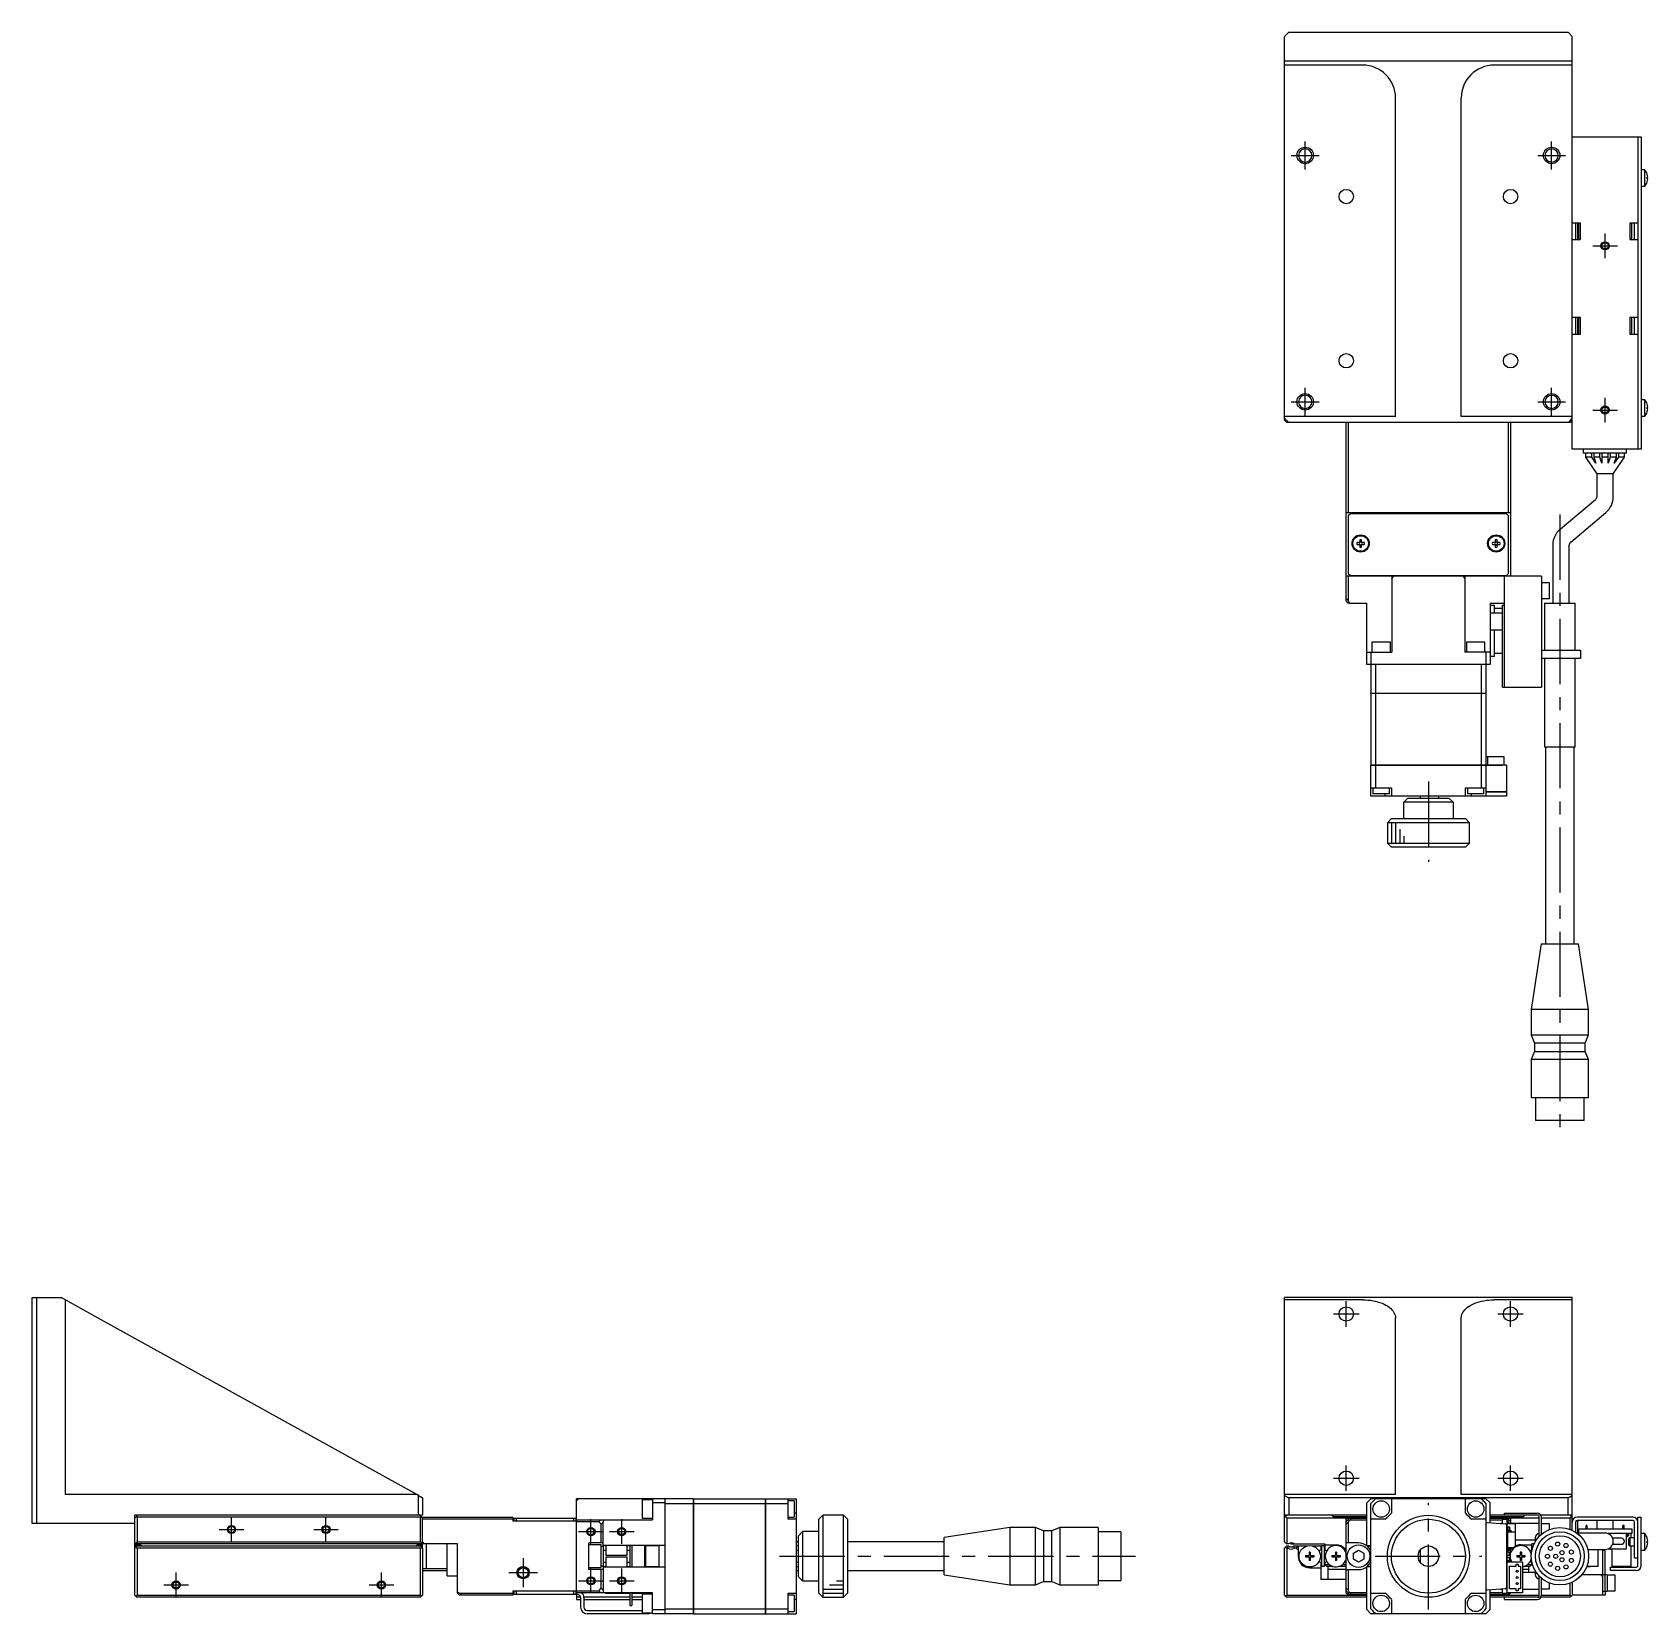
# Model space of a CAD drawing. Extents: x 0 to 826, y -8 to 703.
# Drawn here: x 0 to 393.3, y 318.1 to 703.2 of the extents above; entities that cross this region are included whole.
import ezdxf

# ---------------------------------------------------------------- set-up
doc = ezdxf.new("R2010")
doc.units = 0
doc.header["$LTSCALE"] = 0.5
doc.linetypes.add('CENTER', pattern=[50.8, 31.75, -6.35, 6.35, -6.35])
for name, color, linetype in [('MSM_CENTER', 1, 'CENTER'), ('MSM_CONTINUOUS', 7, 'CONTINUOUS'), ('MSM_NARROW', 5, 'CONTINUOUS')]:
    doc.layers.add(name, color=color, linetype=linetype)

msp = doc.modelspace()

# ---------------------------------------------------------------- linework, layer by layer
at = {"layer": 'MSM_CENTER'}
for p, q in [((309.9, 669.82), (309.9, 676.62)), ((369.9, 669.82), (369.9, 676.62)), ((306.5, 673.22), (313.3, 673.22)), ((366.5, 673.22), (373.3, 673.22)), ((382.9, 648.22), (382.9, 654.22)), ((379.9, 651.22), (385.9, 651.22)), ((309.9, 609.82), (309.9, 616.62)), ((369.9, 609.82), (369.9, 616.62)), ((382.9, 608.22), (382.9, 614.22)), ((306.5, 613.22), (313.3, 613.22)), ((366.5, 613.22), (373.3, 613.22)), ((379.9, 611.22), (385.9, 611.22)), ((371.9, 585.77), (371.9, 434.67)), ((339.9, 520.72), (339.9, 501.22)), ((319.9, 387.97), (319.9, 394.17)), ((359.9, 387.97), (359.9, 394.17)), ((316.8, 391.07), (323, 391.07)), ((356.8, 391.07), (363, 391.07)), ((319.9, 347.97), (319.9, 354.17)), ((359.9, 347.97), (359.9, 354.17)), ((316.8, 351.07), (323, 351.07)), ((356.8, 351.07), (363, 351.07)), ((339.9, 319.07), (339.9, 345.07)), ((45.5, 338.57), (51.5, 338.57)), ((48.5, 335.57), (48.5, 341.57)), ((68.5, 338.57), (74.5, 338.57)), ((71.5, 335.57), (71.5, 341.57)), ((136, 335.07), (136, 341.07)), ((143.5, 335.07), (143.5, 341.07)), ((133, 338.07), (139, 338.07)), ((140.5, 338.07), (146.5, 338.07)), ((119.5, 331.57), (119.5, 324.57)), ((181.95, 332.07), (268.55, 332.07)), ((326.9, 332.07), (352.9, 332.07)), ((35, 322.07), (35, 328.07)), ((85, 322.07), (85, 328.07)), ((116, 328.07), (123, 328.07)), ((136, 323.07), (136, 329.07)), ((143.5, 323.07), (143.5, 329.07)), ((32, 325.07), (38, 325.07)), ((82, 325.07), (88, 325.07)), ((133, 326.07), (139, 326.07)), ((140.5, 326.07), (146.5, 326.07))]:
    msp.add_line(p, q, dxfattribs=at)
at = {"layer": 'MSM_CONTINUOUS'}
for p, q in [((305.9, 703.22), (304.9, 702.22)), ((304.9, 608.72), (304.9, 702.22)), ((305.9, 703.22), (373.9, 703.22)), ((374.9, 702.22), (373.9, 703.22)), ((374.9, 601.72), (374.9, 702.22)), ((374.9, 696.22), (304.9, 696.22)), ((323.9, 695.22), (304.9, 695.22)), ((374.9, 695.22), (355.9, 695.22)), ((331.9, 609.62), (331.9, 687.22)), ((347.9, 609.62), (347.9, 687.22)), ((374.9, 677.72), (391.7, 677.72)), ((390.9, 677.72), (390.9, 601.72)), ((391.7, 677.72), (391.7, 601.72)), ((392.59, 669.72), (391.7, 669.72)), ((392.59, 665.72), (392.59, 669.72)), ((393.15, 668.65), (393.15, 668.67)), ((391.7, 665.72), (392.59, 665.72)), ((393.15, 667.92), (393.28, 667.92)), ((393.15, 667.52), (393.15, 667.92)), ((393.28, 667.52), (393.15, 667.52)), ((393.15, 666.77), (393.15, 666.79)), ((376.9, 656.72), (374.9, 656.72)), ((375.7, 656.72), (375.7, 652.72)), ((376.2, 656.72), (376.2, 652.72)), ((376.4, 656.72), (376.4, 652.72)), ((376.9, 652.72), (376.9, 656.72)), ((390.9, 656.72), (388.9, 656.72)), ((388.9, 656.72), (388.9, 652.72)), ((389.4, 652.72), (389.4, 656.72)), ((390.1, 652.72), (390.1, 656.72)), ((374.9, 652.72), (376.9, 652.72)), ((388.9, 652.72), (390.9, 652.72)), ((376.9, 633.72), (374.9, 633.72)), ((375.7, 633.72), (375.7, 629.72)), ((376.2, 633.72), (376.2, 629.72)), ((376.4, 633.72), (376.4, 629.72)), ((376.9, 629.72), (376.9, 633.72)), ((390.9, 633.72), (388.9, 633.72)), ((388.9, 633.72), (388.9, 629.72)), ((389.4, 629.72), (389.4, 633.72)), ((390.1, 629.72), (390.1, 633.72)), ((374.9, 629.72), (376.9, 629.72)), ((388.9, 629.72), (390.9, 629.72)), ((392.59, 613.72), (391.7, 613.72)), ((392.59, 609.72), (392.59, 613.72)), ((331.9, 609.62), (304.9, 609.62)), ((374.9, 609.62), (347.9, 609.62)), ((391.7, 609.72), (392.59, 609.72)), ((393.15, 612.65), (393.15, 612.67)), ((393.15, 611.92), (393.28, 611.92)), ((393.15, 611.52), (393.15, 611.92)), ((393.28, 611.52), (393.15, 611.52)), ((393.15, 610.77), (393.15, 610.79)), ((304.9, 609.22), (305.9, 608.22)), ((305.05, 608.57), (304.9, 608.72)), ((305.05, 608.57), (305.3, 608.82)), ((305.4, 608.22), (305.05, 608.57)), ((374.4, 608.22), (305.4, 608.22)), ((319.9, 564.72), (319.9, 608.22)), ((320.4, 608.22), (320.4, 586.22)), ((359.4, 586.22), (359.4, 608.22)), ((359.9, 608.22), (359.9, 570.72)), ((373.9, 608.22), (374.9, 609.22)), ((374.75, 608.57), (374.4, 608.22)), ((374.5, 608.82), (374.75, 608.57)), ((374.9, 608.72), (374.75, 608.57)), ((391.7, 601.72), (374.9, 601.72)), ((377.65, 600.72), (377.65, 601.72)), ((388.15, 600.72), (377.65, 600.72)), ((378.15, 600.72), (378.15, 599.72)), ((379.65, 599.72), (378.15, 599.72)), ((378.15, 599.72), (380.9, 595.72)), ((379.65, 599.72), (379.65, 600.72)), ((380.65, 598.26), (379.65, 599.72)), ((380.15, 600.72), (380.15, 599.72)), ((381.65, 599.72), (380.15, 599.72)), ((380.15, 599.72), (380.65, 598.26)), ((381.65, 599.72), (381.65, 600.72)), ((382.15, 598.26), (381.65, 599.72)), ((382.15, 600.72), (382.15, 598.26)), ((383.65, 599.72), (382.15, 599.72)), ((383.65, 598.26), (383.65, 600.72)), ((384.15, 599.72), (383.65, 598.26)), ((384.15, 600.72), (384.15, 599.72)), ((385.65, 599.72), (384.15, 599.72)), ((384.9, 595.72), (387.65, 599.72)), ((385.15, 598.26), (385.65, 599.72)), ((386.15, 599.72), (385.15, 598.26)), ((385.65, 599.72), (385.65, 600.72)), ((386.15, 600.72), (386.15, 599.72)), ((387.65, 599.72), (386.15, 599.72)), ((387.65, 599.72), (387.65, 600.72)), ((388.15, 600.72), (388.15, 601.72)), ((384.9, 595.72), (380.9, 595.72)), ((380.9, 595.72), (380.9, 590.12)), ((384.9, 590.12), (384.9, 595.72)), ((359.9, 586.22), (319.9, 586.22)), ((325.65, 586.22), (325.65, 585.92)), ((326.15, 586.22), (326.15, 585.92)), ((331.65, 585.92), (331.65, 586.22)), ((335.1, 586.22), (334.9, 586.02)), ((344.9, 586.02), (334.9, 586.02)), ((334.9, 586.02), (334.9, 585.92)), ((344.9, 586.02), (344.7, 586.22)), ((344.9, 585.92), (344.9, 586.02)), ((348.15, 586.22), (348.15, 585.92)), ((353.65, 585.92), (353.65, 586.22)), ((354.15, 585.92), (354.15, 586.22)), ((380.54, 589.35), (371.96, 582.15)), ((374.53, 579.08), (383.11, 586.29)), ((320.9, 585.92), (320.4, 585.42)), ((320.4, 585.42), (320.4, 571.42)), ((358.9, 585.92), (320.9, 585.92)), ((359.4, 585.42), (358.9, 585.92)), ((359.4, 571.42), (359.4, 585.42)), ((323.16, 578.96), (322.48, 578.96)), ((322.48, 578.48), (323.16, 578.48)), ((323.16, 579.64), (323.16, 578.96)), ((323.16, 578.48), (323.16, 577.8)), ((323.64, 578.96), (323.64, 579.64)), ((324.31, 578.96), (323.64, 578.96)), ((323.64, 577.8), (323.64, 578.48)), ((323.64, 578.48), (324.31, 578.48)), ((356.16, 578.96), (355.48, 578.96)), ((355.48, 578.48), (356.16, 578.48)), ((356.16, 579.64), (356.16, 578.96)), ((356.16, 578.48), (356.16, 577.8)), ((356.64, 578.96), (356.64, 579.64)), ((357.31, 578.96), (356.64, 578.96)), ((356.64, 577.8), (356.64, 578.48)), ((356.64, 578.48), (357.31, 578.48)), ((370.17, 578.32), (370.17, 564.22)), ((374.17, 564.22), (374.17, 578.32)), ((367.4, 570.72), (319.9, 570.72)), ((320.4, 571.42), (320.9, 570.92)), ((320.4, 570.72), (320.4, 564.83)), ((320.9, 570.92), (358.9, 570.92)), ((325.65, 570.92), (325.65, 570.72)), ((329.9, 570.92), (329.9, 570.72)), ((330.9, 570.92), (330.9, 570.72)), ((331, 570.72), (331, 552.22)), ((331, 570.22), (331.5, 570.72)), ((332.4, 570.92), (332.4, 570.72)), ((347.4, 570.72), (347.4, 570.92)), ((348.3, 570.72), (348.8, 570.22)), ((348.8, 570.72), (348.8, 552.22)), ((348.9, 570.92), (348.9, 570.72)), ((349.9, 570.72), (349.9, 570.92)), ((354.15, 570.72), (354.15, 570.92)), ((358.4, 543.72), (358.4, 570.72)), ((358.9, 570.92), (359.4, 571.42)), ((367.4, 570.72), (367.4, 543.72)), ((369.4, 569.12), (367.4, 569.12)), ((369.4, 565.32), (369.4, 569.12)), ((319.9, 565.33), (320.4, 564.83)), ((320.4, 564.22), (319.9, 564.72)), ((320.4, 564.83), (320.7, 564.22)), ((320.7, 564.22), (320.4, 564.22)), ((320.7, 564.22), (324.9, 564.22)), ((324.9, 549.22), (324.9, 564.22)), ((354.9, 564.22), (354.9, 549.22)), ((354.9, 564.22), (358.4, 564.22)), ((354.9, 563.72), (355.9, 563.72)), ((355.9, 563.72), (355.9, 561.72)), ((355.9, 562.97), (357.9, 562.97)), ((357.9, 563.72), (358.4, 563.72)), ((357.9, 543.72), (357.9, 563.72)), ((367.4, 565.32), (369.4, 565.32)), ((368.15, 564.22), (375.65, 564.22)), ((368.15, 564.22), (368.15, 552.72)), ((375.65, 552.72), (375.65, 564.22)), ((357.9, 561.72), (354.9, 561.72)), ((330.65, 554.72), (326.15, 554.72)), ((326.15, 554.72), (326.15, 552.22)), ((330.65, 552.22), (330.65, 554.72)), ((353.65, 554.72), (349.15, 554.72)), ((349.15, 554.72), (349.15, 552.22)), ((353.65, 552.22), (353.65, 554.72)), ((354.9, 557.72), (357.9, 557.72)), ((355.9, 557.72), (355.9, 551.22)), ((324.9, 552.22), (331, 552.22)), ((325.9, 552.22), (325.9, 542.23)), ((354.9, 552.22), (348.8, 552.22)), ((353.9, 552.22), (353.9, 542.23)), ((355.9, 551.22), (354.9, 551.22)), ((355.9, 551.97), (357.9, 551.97)), ((367.4, 552.72), (376.9, 552.72)), ((376.9, 550.72), (367.4, 550.72)), ((368.15, 550.72), (368.15, 529.22)), ((375.65, 529.22), (375.65, 550.72)), ((376.9, 552.72), (376.9, 550.72)), ((354.9, 549.22), (324.9, 549.22)), ((327.05, 549.22), (327.05, 542.23)), ((352.74, 549.22), (352.74, 542.23)), ((357.9, 543.72), (367.4, 543.72)), ((325.9, 542.23), (353.9, 542.23)), ((325.9, 542.22), (325.9, 524.73)), ((353.9, 542.22), (325.9, 542.22)), ((325.91, 542.22), (325.91, 542.23)), ((327.05, 542.22), (327.05, 542.23)), ((327.05, 542.22), (327.05, 524.73)), ((352.74, 542.22), (352.74, 542.23)), ((352.74, 542.22), (352.74, 524.73)), ((353.89, 542.22), (353.89, 542.23)), ((353.9, 542.22), (353.9, 524.73)), ((368.15, 529.22), (375.65, 529.22)), ((368.4, 529.22), (368.4, 481.22)), ((375.4, 481.22), (375.4, 529.22)), ((325.9, 524.73), (357.9, 524.73)), ((358.9, 524.72), (325.9, 524.72)), ((325.9, 517.22), (325.9, 524.72)), ((325.91, 524.72), (325.91, 524.73)), ((327.05, 524.72), (327.05, 524.73)), ((327.05, 524.72), (327.05, 519.22)), ((352.74, 524.72), (352.74, 524.73)), ((352.74, 524.72), (352.74, 519.22)), ((353.89, 524.72), (353.89, 524.73)), ((358.3, 526.72), (353.9, 526.72)), ((353.9, 524.72), (353.9, 517.22)), ((354.4, 524.73), (354.4, 526.72)), ((357.9, 524.73), (357.9, 524.72)), ((358.3, 524.72), (358.3, 526.72)), ((358.9, 524.72), (358.9, 518.23)), ((325.9, 519.22), (330.9, 519.22)), ((326.4, 519.22), (326.4, 517.72)), ((330.4, 517.72), (330.4, 519.22)), ((330.9, 519.22), (330.9, 517.22)), ((348.9, 519.22), (353.9, 519.22)), ((348.9, 517.22), (348.9, 519.22)), ((349.4, 519.22), (349.4, 517.72)), ((353.4, 517.72), (353.4, 519.22)), ((358.9, 517.22), (325.9, 517.22)), ((330.4, 517.72), (326.4, 517.72)), ((329.4, 517.22), (329.4, 517.72)), ((334.9, 516.72), (333.9, 515.72)), ((345.9, 515.72), (333.9, 515.72)), ((333.9, 511.72), (333.9, 515.72)), ((334.9, 516.72), (344.9, 516.72)), ((337.9, 517.22), (337.9, 516.72)), ((342.4, 516.72), (342.4, 517.22)), ((345.9, 515.72), (344.9, 516.72)), ((345.9, 515.72), (345.9, 511.72)), ((353.4, 517.72), (349.4, 517.72)), ((350.4, 517.22), (350.4, 517.72)), ((353.9, 518.23), (358.9, 518.23)), ((358.9, 518.22), (353.9, 518.22)), ((358.89, 518.22), (358.89, 518.23)), ((358.9, 518.22), (358.9, 517.22)), ((330.9, 511.72), (329.9, 510.72)), ((330.9, 511.72), (348.9, 511.72)), ((349.9, 510.72), (348.9, 511.72)), ((349.9, 510.72), (329.9, 510.72)), ((329.9, 510.72), (329.9, 505.72)), ((349.9, 505.72), (349.9, 510.72)), ((329.9, 505.72), (349.9, 505.72)), ((329.9, 505.72), (330.9, 504.72)), ((348.9, 504.72), (330.9, 504.72)), ((348.9, 504.72), (349.9, 505.72)), ((367.33, 481.22), (364.9, 465.22)), ((367.33, 481.22), (376.47, 481.22)), ((378.9, 465.22), (376.47, 481.22)), ((378.9, 465.22), (364.9, 465.22)), ((364.9, 465.22), (364.9, 459.02)), ((378.9, 459.02), (378.9, 465.22)), ((364.9, 459.02), (378.9, 459.02)), ((364.9, 459.02), (365.75, 457.02)), ((378.05, 457.02), (365.75, 457.02)), ((365.75, 457.02), (365.75, 455.02)), ((378.05, 457.02), (378.9, 459.02)), ((378.05, 455.02), (378.05, 457.02)), ((365.75, 455.02), (364.9, 453.02)), ((378.9, 453.02), (364.9, 453.02)), ((364.9, 453.02), (364.9, 443.72)), ((365.75, 455.02), (378.05, 455.02)), ((378.9, 453.02), (378.05, 455.02)), ((378.9, 443.72), (378.9, 453.02)), ((378.9, 443.72), (364.9, 443.72)), ((365.95, 443.72), (365.95, 438.22)), ((377.85, 438.22), (377.85, 443.72)), ((377.85, 438.22), (365.95, 438.22)), ((0, 340.07), (0, 395.07)), ((0, 395.07), (7, 395.07)), ((1, 395.07), (1, 340.07)), ((16, 390.08), (7, 395.07)), ((8, 394.52), (8, 347.07)), ((374.9, 395.07), (304.9, 395.07)), ((304.9, 335.57), (304.9, 395.07)), ((323.9, 394.52), (304.9, 394.52)), ((323.9, 394.52), (324.52, 394.5)), ((324.52, 394.5), (325.15, 394.46)), ((325.15, 394.46), (325.76, 394.4)), ((325.76, 394.4), (326.37, 394.3)), ((326.37, 394.3), (326.96, 394.18)), ((326.96, 394.18), (327.53, 394.04)), ((327.53, 394.04), (328.08, 393.87)), ((328.08, 393.87), (328.6, 393.67)), ((328.6, 393.67), (329.09, 393.46)), ((329.09, 393.46), (329.55, 393.22)), ((350.24, 393.22), (350.7, 393.46)), ((350.7, 393.46), (351.19, 393.67)), ((351.19, 393.67), (351.72, 393.87)), ((351.72, 393.87), (352.26, 394.04)), ((352.26, 394.04), (352.83, 394.18)), ((352.83, 394.18), (353.42, 394.3)), ((353.42, 394.3), (354.03, 394.4)), ((354.03, 394.4), (354.64, 394.46)), ((354.64, 394.46), (355.27, 394.5)), ((355.27, 394.5), (355.9, 394.52)), ((374.9, 394.52), (355.9, 394.52)), ((374.9, 338.4), (374.9, 395.07)), ((93.59, 347.07), (16, 390.08)), ((329.55, 393.22), (329.98, 392.96)), ((329.98, 392.96), (330.37, 392.69)), ((330.37, 392.69), (330.72, 392.4)), ((330.72, 392.4), (331.02, 392.1)), ((331.02, 392.1), (331.29, 391.78)), ((331.29, 391.78), (331.5, 391.45)), ((331.5, 391.45), (331.67, 391.12)), ((331.67, 391.12), (331.8, 390.78)), ((331.8, 390.78), (331.87, 390.43)), ((331.87, 390.43), (331.9, 390.08)), ((331.9, 347.07), (331.9, 390.08)), ((347.9, 390.08), (347.92, 390.43)), ((347.9, 347.07), (347.9, 390.08)), ((347.92, 390.43), (347.99, 390.78)), ((347.99, 390.78), (348.12, 391.12)), ((348.12, 391.12), (348.29, 391.45)), ((348.29, 391.45), (348.5, 391.78)), ((348.5, 391.78), (348.77, 392.1)), ((348.77, 392.1), (349.07, 392.4)), ((349.07, 392.4), (349.42, 392.69)), ((349.42, 392.69), (349.81, 392.96)), ((349.81, 392.96), (350.24, 393.22)), ((93.59, 347.07), (8, 347.07)), ((94, 346.85), (93.59, 347.07)), ((94, 342.07), (94, 346.85)), ((94, 346.85), (95, 346.29)), ((95, 346.29), (95, 342.07)), ((331.9, 347.07), (304.9, 347.07)), ((304.9, 346.85), (305.9, 346.29)), ((305.9, 346.29), (305.9, 342.07)), ((373.9, 346.29), (305.9, 346.29)), ((374.9, 347.07), (347.9, 347.07)), ((373.9, 346.29), (374.9, 346.85)), ((373.9, 342.07), (373.9, 346.29)), ((132.5, 345.57), (133, 346.07)), ((160.99, 346.07), (132.5, 346.07)), ((132.5, 323.57), (132.5, 346.07)), ((148.5, 345.82), (148.5, 341.32)), ((151, 345.82), (148.5, 345.82)), ((151, 346.07), (151, 340.97)), ((154, 345.07), (151, 345.07)), ((154, 346.07), (154, 318.07)), ((154, 344.92), (160.99, 344.92)), ((160.99, 318.07), (160.99, 346.07)), ((161, 346.06), (160.99, 346.06)), ((161, 344.91), (160.99, 344.91)), ((161, 346.07), (178.49, 346.07)), ((161, 346.07), (161, 318.07)), ((161, 344.92), (178.49, 344.92)), ((178.49, 318.07), (178.49, 346.07)), ((178.5, 346.06), (178.49, 346.06)), ((178.5, 344.91), (178.49, 344.91)), ((178.5, 346.07), (186, 346.07)), ((178.5, 346.07), (178.5, 318.07)), ((178.5, 344.92), (184, 344.92)), ((184, 341.07), (184, 346.07)), ((185.5, 345.57), (184, 345.57)), ((185.5, 345.57), (185.5, 341.57)), ((186, 342.57), (185.5, 342.57)), ((186, 346.07), (186, 318.07)), ((325.9, 346.07), (324.9, 345.07)), ((324.9, 334.67), (324.9, 345.07)), ((353.9, 346.07), (325.9, 346.07)), ((325.9, 319.23), (325.9, 344.92)), ((330.9, 346.07), (330.9, 342.57)), ((348.9, 342.57), (348.9, 346.07)), ((354.9, 345.07), (353.9, 346.07)), ((353.9, 344.92), (353.9, 319.23)), ((354.9, 340.25), (354.9, 345.07)), ((358.4, 342.57), (366.4, 342.57)), ((358.4, 342.07), (358.4, 342.57)), ((25, 340.07), (0, 340.07)), ((95, 342.07), (25, 342.07)), ((25, 322.57), (25, 342.07)), ((25.35, 341.72), (25, 341.37)), ((25.7, 342.07), (25.35, 341.72)), ((25.5, 341.57), (25.35, 341.72)), ((25.5, 341.57), (25.5, 335.57)), ((94.5, 341.57), (25.5, 341.57)), ((94.65, 341.72), (94.3, 342.07)), ((94.65, 341.72), (94.5, 341.57)), ((94.5, 335.57), (94.5, 341.57)), ((95, 341.37), (94.65, 341.72)), ((94.8, 341.57), (117, 341.57)), ((95, 334.07), (95, 341.57)), ((117, 341.07), (95, 341.07)), ((117, 341.57), (117, 340.57)), ((132.5, 340.57), (117, 340.57)), ((117.3, 340.57), (117.3, 341.37)), ((117.3, 341.37), (132.3, 341.37)), ((117.8, 341.37), (117.8, 340.57)), ((131.8, 340.57), (131.8, 341.37)), ((132.3, 341.37), (132.3, 340.57)), ((132.5, 340.97), (139, 340.97)), ((137.89, 340.47), (132.5, 340.47)), ((137.89, 340.47), (138.39, 340.97)), ((138.5, 339.86), (137.89, 340.47)), ((139, 340.36), (138.5, 339.86)), ((138.5, 335.32), (138.5, 339.86)), ((139, 340.97), (139, 340.36)), ((139, 340.97), (151, 340.97)), ((139, 334.56), (139, 340.36)), ((148.5, 341.32), (151, 341.32)), ((184, 341.57), (185.5, 341.57)), ((186, 341.07), (184, 341.07)), ((192.5, 342.07), (191.5, 341.07)), ((191.5, 323.07), (191.5, 341.07)), ((192.5, 342.07), (192.5, 322.07)), ((197.5, 342.07), (192.5, 342.07)), ((197.5, 322.07), (197.5, 342.07)), ((198.5, 341.07), (197.5, 342.07)), ((198.5, 341.07), (198.5, 323.07)), ((238, 339.07), (222, 336.64)), ((238, 339.07), (238, 325.07)), ((244.2, 339.07), (238, 339.07)), ((244.2, 325.07), (244.2, 339.07)), ((246.2, 338.22), (244.2, 339.07)), ((250.2, 339.07), (248.2, 338.22)), ((250.2, 339.07), (250.2, 325.07)), ((259.5, 339.07), (250.2, 339.07)), ((259.5, 339.07), (259.5, 325.07)), ((324.9, 342.07), (304.9, 342.07)), ((305.05, 341.72), (304.9, 341.57)), ((305.05, 341.72), (305.4, 342.07)), ((305.4, 341.37), (305.05, 341.72)), ((305.4, 341.37), (305.4, 335.07)), ((320.2, 341.37), (305.4, 341.37)), ((316.4, 342.07), (316.75, 341.72)), ((316.75, 341.72), (324.9, 341.72)), ((320.4, 341.57), (319.9, 341.07)), ((319.9, 323.07), (319.9, 341.07)), ((319.9, 340.47), (320.4, 340.97)), ((320, 340.57), (319.9, 340.57)), ((320.4, 340.36), (319.9, 339.86)), ((324.9, 341.57), (320.4, 341.57)), ((320.4, 340.97), (320.4, 341.37)), ((320.4, 341.37), (324.9, 341.37)), ((320.7, 340.97), (320.4, 340.36)), ((320.4, 340.97), (324.9, 340.97)), ((320.4, 340.36), (320.4, 335.32)), ((320.9, 341.37), (320.9, 340.97)), ((329.4, 341.07), (325.9, 341.07)), ((353.9, 341.07), (350.4, 341.07)), ((353.9, 340.32), (354.2, 340.3)), ((354.2, 340.3), (358.62, 339.99)), ((358.4, 342.07), (354.9, 342.07)), ((354.9, 341.72), (363.05, 341.72)), ((359.4, 341.57), (354.9, 341.57)), ((354.9, 341.37), (359.4, 341.37)), ((354.9, 340.97), (357.9, 340.97)), ((357.9, 340.07), (357.47, 340.07)), ((357.9, 340.04), (357.9, 341.07)), ((357.9, 341.07), (359.1, 341.07)), ((366.7, 342.07), (358.4, 342.07)), ((358.9, 341.07), (358.9, 341.37)), ((358.9, 339.69), (358.9, 324.45)), ((359.1, 323.07), (359.1, 341.07)), ((359.1, 340.97), (359.4, 340.97)), ((359.4, 340.36), (359.1, 340.96)), ((361.1, 339.97), (359.1, 339.97)), ((359.1, 339.25), (359.65, 339.25)), ((359.1, 339.03), (359.33, 339.03)), ((359.1, 338.78), (359.33, 338.78)), ((359.1, 338.71), (359.33, 338.71)), ((359.1, 338.3), (359.18, 338.3)), ((359.33, 338.52), (359.33, 339.03)), ((359.9, 341.07), (359.4, 341.57)), ((359.4, 341.37), (359.4, 340.97)), ((359.4, 340.97), (359.9, 340.47)), ((359.78, 339.97), (359.4, 340.36)), ((359.4, 339.97), (359.4, 340.36)), ((359.43, 338.42), (359.76, 338.42)), ((366.9, 341.37), (359.6, 341.37)), ((359.65, 339.25), (359.65, 338.42)), ((359.9, 340.57), (359.8, 340.57)), ((359.9, 341.07), (359.9, 339.97)), ((366.9, 340.07), (359.9, 340.07)), ((361.1, 336.17), (361.1, 339.97)), ((363.05, 341.72), (363.4, 342.07)), ((366.9, 336.97), (366.9, 341.87)), ((374.9, 342.07), (367.26, 342.07)), ((367.4, 337.43), (367.4, 341.57)), ((374.4, 341.37), (367.4, 341.37)), ((369.4, 339.97), (367.4, 339.97)), ((369.4, 338.61), (369.4, 339.97)), ((374.4, 342.07), (374.75, 341.72)), ((374.75, 341.72), (374.4, 341.37)), ((374.4, 338.61), (374.4, 341.37)), ((374.9, 341.57), (374.75, 341.72)), ((375.7, 340.37), (375.7, 337.95)), ((376.2, 340.57), (375.75, 340.57)), ((389.7, 341.57), (376.1, 341.57)), ((389.7, 340.77), (376.1, 340.77)), ((376.2, 340.57), (376.2, 337.72)), ((376.4, 338.77), (376.4, 337.72)), ((376.4, 338.77), (389.4, 338.77)), ((378.27, 338.77), (378.27, 339.57)), ((378.52, 339.57), (378.27, 339.57)), ((378.52, 338.77), (378.52, 339.57)), ((380.9, 340.77), (380.9, 338.77)), ((384.9, 338.77), (384.9, 340.77)), ((387.27, 338.77), (387.27, 339.57)), ((387.52, 339.57), (387.27, 339.57)), ((387.52, 338.77), (387.52, 339.57)), ((389.4, 338.77), (389.4, 337.57)), ((390.1, 331.57), (390.1, 340.37)), ((390.9, 341.57), (391.7, 341.57)), ((390.9, 329.87), (390.9, 341.57)), ((391.7, 329.77), (391.7, 341.57)), ((25, 335.07), (25.5, 335.57)), ((103.5, 335.07), (25, 335.07)), ((25, 334.87), (26.4, 334.87)), ((25.5, 334.57), (25, 334.07)), ((25.1, 334.17), (25.1, 334.37)), ((25.5, 334.07), (25.25, 334.32)), ((26.1, 334.67), (25.4, 334.67)), ((25.5, 335.57), (94.5, 335.57)), ((25.5, 334.57), (94.5, 334.57)), ((26.4, 334.87), (26.4, 334.57)), ((95, 334.87), (93.6, 334.87)), ((93.6, 334.87), (93.6, 334.57)), ((94.6, 334.67), (93.9, 334.67)), ((94.5, 335.57), (95, 335.07)), ((95, 334.07), (94.5, 334.57)), ((94.75, 334.32), (94.5, 334.07)), ((94.9, 334.37), (94.9, 334.17)), ((95.5, 335.07), (95, 335.57)), ((96, 329.07), (96, 335.07)), ((101, 327.32), (101, 335.07)), ((103.5, 323.07), (103.5, 335.07)), ((139, 335.32), (135.5, 335.32)), ((135.5, 328.82), (135.5, 335.32)), ((138.5, 334.82), (135.5, 334.82)), ((138.5, 329.32), (138.5, 334.82)), ((139, 334.56), (138.5, 334.35)), ((154, 334.67), (139, 334.67)), ((139.1, 329.47), (139.1, 334.67)), ((139.6, 334.57), (139.1, 334.57)), ((139.5, 334.67), (139.5, 334.57)), ((139.6, 334.67), (139.6, 332.32)), ((144.8, 332.32), (144.8, 334.67)), ((145.5, 334.57), (144.8, 334.57)), ((145.5, 334.67), (145.5, 329.47)), ((146, 334.67), (146, 329.47)), ((149.1, 329.47), (149.1, 334.67)), ((149.3, 334.67), (149.3, 329.47)), ((152.5, 334.57), (149.3, 334.57)), ((152.5, 334.67), (152.5, 329.47)), ((186.5, 335.57), (186, 335.57)), ((186.5, 334.57), (186, 334.57)), ((186.5, 337.07), (187.5, 338.07)), ((186.5, 327.07), (186.5, 337.07)), ((187.5, 338.07), (187.5, 326.07)), ((191.5, 338.07), (187.5, 338.07)), ((222, 335.57), (198.5, 335.57)), ((222, 327.5), (222, 336.64)), ((246.2, 338.22), (246.2, 325.92)), ((248.2, 338.22), (246.2, 338.22)), ((248.2, 325.92), (248.2, 338.22)), ((265, 338.02), (259.5, 338.02)), ((265, 338.02), (265, 326.12)), ((304.9, 335.57), (305.4, 335.07)), ((305.4, 334.57), (304.9, 334.07)), ((305.4, 334.07), (305.15, 334.32)), ((305.83, 335.07), (305.4, 335.07)), ((305.4, 334.57), (305.83, 334.57)), ((305.67, 334.07), (305.83, 334.57)), ((306.4, 335.32), (306.4, 335.07)), ((306.4, 335.07), (314.7, 335.07)), ((307.32, 334.07), (307.16, 334.57)), ((307.16, 334.57), (310.28, 334.57)), ((308.2, 334.43), (307.7, 334.07)), ((308.2, 334.57), (308.2, 332.07)), ((311.71, 334.57), (313.7, 334.57)), ((313.7, 334.57), (313.7, 333.62)), ((314.5, 334.57), (313.9, 334.57)), ((313.9, 334.57), (313.9, 329.57)), ((314.5, 334.57), (314.5, 329.57)), ((314.7, 335.07), (314.7, 333.62)), ((314.7, 334.87), (317.4, 334.87)), ((322.9, 335.32), (319.9, 335.32)), ((324.9, 334.67), (325.9, 334.67)), ((324.98, 334.56), (325.9, 334.56)), ((359.1, 336.3), (359.2, 336.3)), ((359.1, 336.17), (359.2, 336.17)), ((359.1, 335.32), (359.2, 335.32)), ((359.1, 334.76), (359.2, 334.76)), ((359.2, 334.18), (359.2, 337.88)), ((359.3, 337.98), (360.88, 337.98)), ((359.76, 338.19), (359.43, 338.19)), ((359.65, 338.19), (359.65, 337.98)), ((359.86, 337.98), (359.86, 338.09)), ((360.09, 337.98), (360.09, 338.09)), ((360.95, 334.43), (360.62, 334.1)), ((360.98, 337.88), (360.98, 334.5)), ((360.98, 336.17), (361.1, 336.17)), ((360.98, 336.07), (365.9, 336.07)), ((362.4, 334.87), (365.1, 334.87)), ((365.57, 335.07), (365.1, 335.07)), ((365.1, 333.73), (365.1, 335.07)), ((365.36, 334.57), (365.3, 334.57)), ((365.3, 334.57), (365.3, 334.41)), ((365.9, 336.57), (365.9, 335.68)), ((367.57, 337.57), (367.4, 337.57)), ((382.9, 337.72), (376.03, 337.72)), ((389.4, 337.57), (383.66, 337.57)), ((386.9, 336.47), (384.75, 336.47)), ((384.75, 334.97), (386.9, 334.97)), ((388.15, 333.87), (388.15, 337.57)), ((388.38, 336.77), (388.15, 336.77)), ((388.38, 337.57), (388.38, 336.77)), ((388.6, 337.02), (388.38, 337.02)), ((388.6, 337.57), (388.6, 337.02)), ((388.9, 336.57), (388.7, 336.37)), ((388.7, 334.77), (388.7, 336.37)), ((388.7, 334.77), (388.9, 334.57)), ((388.9, 336.57), (388.9, 334.57)), ((390.1, 336.57), (388.9, 336.57)), ((388.9, 334.57), (390.1, 334.57)), ((389.15, 337.57), (389.15, 336.57)), ((389.15, 334.57), (389.15, 329.57)), ((392.59, 337.57), (391.7, 337.57)), ((392.59, 333.57), (392.59, 337.57)), ((393.15, 336.5), (393.15, 336.52)), ((393.15, 335.77), (393.28, 335.77)), ((393.15, 335.37), (393.15, 335.77)), ((393.28, 335.37), (393.15, 335.37)), ((393.15, 334.62), (393.15, 334.64)), ((94.5, 334.07), (25.5, 334.07)), ((25.5, 334.07), (25.5, 322.57)), ((94.5, 322.57), (94.5, 334.07)), ((95, 334.07), (95, 322.57)), ((139.1, 333.57), (139.6, 333.57)), ((139.6, 330.57), (139.1, 330.57)), ((139.6, 332.32), (144.8, 332.32)), ((139.6, 331.82), (139.6, 329.47)), ((144.8, 331.82), (139.6, 331.82)), ((144.8, 333.57), (145.5, 333.57)), ((144.8, 329.47), (144.8, 331.82)), ((145.5, 330.57), (144.8, 330.57)), ((186, 333.57), (186.5, 333.57)), ((186.5, 330.57), (186, 330.57)), ((304.9, 322.57), (304.9, 334.07)), ((305.4, 334.07), (305.4, 322.57)), ((305.67, 334.07), (305.4, 334.07)), ((307.7, 334.07), (307.32, 334.07)), ((307.7, 334.07), (308.2, 333.57)), ((310, 332.22), (310, 331.93)), ((310, 332.22), (310.79, 332.22)), ((310, 331.93), (310.79, 331.93)), ((310.53, 332.22), (310.53, 331.93)), ((311.14, 333.07), (310.85, 333.07)), ((310.85, 333.07), (310.85, 332.28)), ((310.85, 332.54), (311.14, 332.54)), ((310.85, 331.87), (310.85, 331.07)), ((310.85, 331.6), (311.14, 331.6)), ((311.14, 331.07), (310.85, 331.07)), ((311.14, 333.07), (311.14, 332.28)), ((311.14, 331.87), (311.14, 331.07)), ((311.2, 332.22), (312, 332.22)), ((311.2, 331.93), (312, 331.93)), ((311.47, 331.93), (311.47, 332.22)), ((312, 332.22), (312, 331.93)), ((313.7, 333.62), (313.44, 333.47)), ((313.44, 330.67), (313.7, 330.52)), ((313.7, 330.52), (313.7, 326.37)), ((314.7, 333.62), (314.92, 333.49)), ((314.7, 330.52), (314.92, 330.65)), ((314.7, 330.52), (314.7, 330.07)), ((316.4, 332.22), (316.4, 331.93)), ((316.4, 332.22), (317.19, 332.22)), ((316.4, 331.93), (317.19, 331.93)), ((316.93, 332.22), (316.93, 331.93)), ((317.54, 333.07), (317.25, 333.07)), ((317.25, 333.07), (317.25, 332.28)), ((317.25, 332.54), (317.54, 332.54)), ((317.25, 331.87), (317.25, 331.07)), ((317.25, 331.6), (317.54, 331.6)), ((317.54, 331.07), (317.25, 331.07)), ((317.54, 333.07), (317.54, 332.28)), ((317.54, 331.87), (317.54, 331.07)), ((317.6, 332.22), (318.4, 332.22)), ((317.6, 331.93), (318.4, 331.93)), ((317.87, 331.93), (317.87, 332.22)), ((318.4, 332.22), (318.4, 331.93)), ((319.9, 333.87), (319.54, 333.87)), ((321.65, 332.79), (322.9, 333.52)), ((321.65, 331.35), (321.65, 332.79)), ((322.9, 330.63), (321.65, 331.35)), ((322.9, 333.52), (324.15, 332.79)), ((324.15, 331.35), (322.9, 330.63)), ((324.15, 332.79), (324.15, 331.35)), ((337.9, 333.57), (337.9, 330.57)), ((359.1, 333.57), (359.1, 333.57)), ((359.33, 333.34), (359.1, 333.34)), ((359.33, 333.28), (359.1, 333.28)), ((359.33, 333.03), (359.1, 333.03)), ((359.1, 332.32), (359.9, 332.32)), ((359.1, 331.82), (359.9, 331.82)), ((359.1, 331.07), (359.9, 331.07)), ((362.8, 330.65), (359.1, 330.65)), ((360.55, 334.08), (359.3, 334.08)), ((359.33, 333.57), (359.9, 333.57)), ((359.33, 333.03), (359.33, 333.54)), ((359.33, 333.07), (359.9, 333.07)), ((359.76, 333.87), (359.43, 333.87)), ((359.43, 333.64), (359.76, 333.64)), ((359.52, 334.08), (359.52, 333.87)), ((359.52, 333.64), (359.52, 333.57)), ((359.52, 333.07), (359.52, 332.32)), ((359.52, 331.82), (359.52, 331.07)), ((359.65, 334.08), (359.65, 333.87)), ((359.65, 333.64), (359.65, 333.57)), ((359.65, 333.07), (359.65, 332.32)), ((359.65, 331.82), (359.65, 331.07)), ((359.86, 333.97), (359.86, 334.08)), ((359.9, 330.65), (359.9, 333.67)), ((360.25, 333.87), (360.07, 333.87)), ((360.09, 333.97), (360.09, 334.08)), ((361.4, 332.22), (361.4, 331.93)), ((361.4, 332.22), (362.19, 332.22)), ((361.4, 331.93), (362.19, 331.93)), ((361.93, 332.22), (361.93, 331.93)), ((362.25, 333.07), (362.25, 332.28)), ((362.54, 333.07), (362.25, 333.07)), ((362.25, 332.54), (362.54, 332.54)), ((362.25, 331.87), (362.25, 331.07)), ((362.25, 331.6), (362.54, 331.6)), ((362.54, 331.07), (362.25, 331.07)), ((362.54, 333.07), (362.54, 332.28)), ((362.54, 331.87), (362.54, 331.07)), ((362.6, 332.22), (363.4, 332.22)), ((362.6, 331.93), (363.4, 331.93)), ((362.8, 330.65), (362.8, 323.15)), ((362.87, 331.93), (362.87, 332.22)), ((363.4, 332.22), (363.4, 331.93)), ((365.07, 333.61), (364.87, 333.49)), ((365.07, 330.54), (364.87, 330.65)), ((365.1, 330.07), (365.1, 330.41)), ((378.7, 333.72), (382.9, 333.72)), ((381.15, 333.72), (381.15, 329.57)), ((382.4, 322.57), (382.4, 333.57)), ((382.4, 333.57), (382.9, 333.57)), ((382.9, 323.57), (382.9, 333.57)), ((383.66, 333.87), (388.15, 333.87)), ((384.65, 329.57), (384.65, 333.87)), ((390.9, 331.57), (390.1, 331.57)), ((391.7, 333.57), (392.59, 333.57)), ((95, 329.07), (101, 329.07)), ((95, 328.57), (101, 328.57)), ((101, 327.32), (103.5, 327.32)), ((135.5, 329.32), (138.5, 329.32)), ((139, 328.82), (135.5, 328.82)), ((138.5, 329.79), (139, 329.58)), ((138.5, 324.29), (138.5, 328.82)), ((139, 329.58), (139, 323.79)), ((139, 329.47), (154, 329.47)), ((139.1, 329.57), (139.6, 329.57)), ((139.5, 329.57), (139.5, 329.47)), ((144.8, 329.57), (145.5, 329.57)), ((149.3, 329.57), (152.5, 329.57)), ((186, 329.57), (186.5, 329.57)), ((186, 328.57), (186.5, 328.57)), ((187.5, 326.07), (186.5, 327.07)), ((198.5, 328.57), (222, 328.57)), ((222, 327.5), (238, 325.07)), ((311, 329.27), (313.7, 329.27)), ((314.5, 329.57), (313.9, 329.57)), ((314.7, 330.07), (315.73, 330.07)), ((314.7, 330.07), (315.2, 329.57)), ((316.68, 329.57), (315.2, 329.57)), ((315.45, 329.57), (315.45, 326.37)), ((319.9, 328.87), (315.45, 328.87)), ((319.9, 329.57), (318.11, 329.57)), ((319.06, 330.07), (319.9, 330.07)), ((319.7, 329.57), (319.9, 329.77)), ((319.9, 328.82), (322.9, 328.82)), ((320.4, 328.82), (320.4, 323.79)), ((324.9, 319.07), (324.9, 329.47)), ((325.9, 329.47), (324.9, 329.47)), ((325.9, 329.58), (324.98, 329.58)), ((359.6, 329.65), (361.25, 329.65)), ((359.6, 324.15), (359.6, 329.65)), ((361.25, 329.65), (361.25, 330.15)), ((361.25, 330.15), (361.75, 330.15)), ((361.75, 330.15), (361.75, 329.65)), ((361.75, 329.65), (362.3, 329.65)), ((362.3, 329.65), (362.3, 324.15)), ((364.35, 328.87), (362.8, 328.87)), ((365.9, 328.07), (362.8, 328.07)), ((364.6, 329.57), (363.11, 329.57)), ((364.06, 330.07), (365.1, 330.07)), ((364.35, 328.07), (364.35, 329.57)), ((364.6, 329.57), (365.1, 330.07)), ((365.3, 329.74), (365.3, 329.57)), ((365.36, 329.57), (365.3, 329.57)), ((365.9, 328.47), (365.9, 327.57)), ((366.9, 322.27), (366.9, 327.17)), ((367.4, 322.57), (367.4, 326.71)), ((367.4, 326.57), (367.57, 326.57)), ((383.4, 327.57), (377.26, 327.57)), ((378.45, 329.6), (378.45, 329.57)), ((378.45, 329.57), (379.35, 329.57)), ((378.47, 329.67), (380.15, 329.67)), ((378.82, 329.67), (378.82, 329.57)), ((378.97, 329.67), (378.97, 329.57)), ((379.35, 329.67), (379.35, 329.57)), ((380.15, 329.57), (380.15, 329.67)), ((381.15, 329.57), (380.15, 329.57)), ((381.9, 327.57), (382.4, 327.07)), ((383.4, 327.57), (383.4, 323.57)), ((385.4, 327.47), (383.4, 327.47)), ((384.2, 328.57), (384.2, 329.37)), ((384.2, 329.37), (390.4, 329.37)), ((390.5, 328.57), (384.2, 328.57)), ((389.15, 329.57), (384.65, 329.57)), ((385.4, 323.67), (385.4, 327.47)), ((25, 322.57), (25.5, 322.07)), ((25.25, 322.32), (25.5, 322.57)), ((25.5, 322.57), (94.5, 322.57)), ((94.5, 322.57), (94.75, 322.32)), ((94.5, 322.07), (95, 322.57)), ((103.5, 323.38), (104.11, 323.07)), ((104, 322.57), (103.5, 323.07)), ((117, 322.57), (104, 322.57)), ((104.11, 323.07), (117, 323.07)), ((104.11, 323.07), (104.61, 322.57)), ((132.5, 323.57), (117, 323.57)), ((117, 323.57), (117, 322.57)), ((117.3, 322.77), (117.3, 323.57)), ((132.7, 322.77), (117.3, 322.77)), ((117.8, 323.57), (117.8, 322.77)), ((131.8, 322.77), (131.8, 323.57)), ((132.3, 323.57), (132.3, 322.77)), ((132.5, 323.67), (137.89, 323.67)), ((132.5, 323.17), (132.5, 323.57)), ((151, 323.17), (132.5, 323.17)), ((132.5, 322.77), (132.5, 321.57)), ((137.89, 323.67), (138.5, 324.29)), ((138.39, 323.17), (137.89, 323.67)), ((138.5, 324.29), (139, 323.79)), ((139, 323.79), (139, 323.17)), ((139.5, 323.17), (139.5, 323.07)), ((139.5, 323.07), (145.5, 323.07)), ((145.5, 323.17), (145.5, 320.07)), ((146, 323.17), (146, 320.07)), ((146, 323.07), (151, 323.07)), ((148.5, 322.82), (148.5, 318.32)), ((151, 322.82), (148.5, 322.82)), ((151, 318.07), (151, 323.17)), ((184, 323.07), (186, 323.07)), ((184, 318.07), (184, 323.07)), ((185.5, 322.57), (184, 322.57)), ((185.5, 322.57), (185.5, 318.57)), ((187.5, 326.07), (191.5, 326.07)), ((191.5, 323.07), (192.5, 322.07)), ((197.5, 322.07), (198.5, 323.07)), ((238, 325.07), (244.2, 325.07)), ((244.2, 325.07), (246.2, 325.92)), ((246.2, 325.92), (248.2, 325.92)), ((248.2, 325.92), (250.2, 325.07)), ((250.2, 325.07), (259.5, 325.07)), ((259.5, 326.12), (265, 326.12)), ((304.9, 322.57), (305.4, 322.07)), ((305.15, 322.32), (305.4, 322.57)), ((305.4, 322.57), (324.9, 322.57)), ((319.9, 326.37), (313.7, 326.37)), ((319.9, 324.29), (320.4, 323.79)), ((320.4, 323.17), (319.9, 323.67)), ((320, 323.57), (319.9, 323.57)), ((319.9, 323.07), (320.4, 322.57)), ((320.4, 323.79), (320.7, 323.17)), ((320.4, 322.77), (320.4, 323.17)), ((324.9, 323.17), (320.4, 323.17)), ((324.9, 322.77), (320.4, 322.77)), ((320.9, 323.17), (320.9, 322.77)), ((325.9, 323.07), (329.4, 323.07)), ((350.4, 323.07), (353.9, 323.07)), ((354.2, 323.84), (353.9, 323.82)), ((358.62, 324.15), (354.2, 323.84)), ((354.9, 319.07), (354.9, 323.89)), ((357.9, 323.17), (354.9, 323.17)), ((359.4, 322.77), (354.9, 322.77)), ((354.9, 322.57), (366.9, 322.57)), ((357.47, 324.07), (357.9, 324.07)), ((357.9, 323.07), (357.9, 324.1)), ((357.9, 323.07), (359.1, 323.07)), ((358.9, 322.77), (358.9, 323.07)), ((362.8, 323.15), (359.1, 323.15)), ((359.4, 323.15), (359.4, 322.77)), ((359.4, 322.57), (359.9, 323.07)), ((361.25, 324.15), (359.6, 324.15)), ((359.9, 323.07), (359.9, 323.15)), ((361.25, 323.65), (361.25, 324.15)), ((361.75, 323.65), (361.25, 323.65)), ((361.75, 324.15), (361.75, 323.65)), ((362.3, 324.15), (361.75, 324.15)), ((362.8, 324.07), (366.9, 324.07)), ((367.4, 324.17), (369.4, 324.17)), ((367.4, 322.57), (374.4, 322.57)), ((369.4, 324.17), (369.4, 325.53)), ((374.4, 322.57), (374.4, 325.53)), ((374.9, 322.57), (374.4, 322.07)), ((374.4, 322.57), (374.65, 322.32)), ((374.9, 325.75), (374.9, 322.57)), ((382.9, 322.57), (374.9, 322.57)), ((382.4, 323.57), (383.4, 323.57)), ((382.9, 323.57), (382.9, 322.57)), ((383.4, 323.67), (385.4, 323.67)), ((94.5, 322.07), (25.5, 322.07)), ((133.49, 322.07), (132.5, 322.07)), ((132.5, 321.57), (133.5, 321.57)), ((133.5, 321.97), (133.5, 319.67)), ((145.5, 322.07), (134.3, 322.07)), ((134.3, 321.97), (134.3, 319.67)), ((134.3, 321.57), (145.5, 321.57)), ((135.1, 318.87), (148.5, 318.87)), ((145.5, 320.07), (146, 320.07)), ((148.5, 322.07), (146, 322.07)), ((146, 321.57), (148.5, 321.57)), ((151, 319.07), (154, 319.07)), ((154, 319.23), (160.99, 319.23)), ((161, 319.23), (160.99, 319.23)), ((161, 319.23), (178.49, 319.23)), ((178.5, 319.23), (178.49, 319.23)), ((178.5, 319.23), (184, 319.23)), ((184, 318.57), (185.5, 318.57)), ((186, 321.57), (185.5, 321.57)), ((192.5, 322.07), (197.5, 322.07)), ((324.9, 322.07), (305.4, 322.07)), ((324.9, 319.07), (325.9, 318.07)), ((330.9, 321.57), (330.9, 318.07)), ((348.9, 318.07), (348.9, 321.57)), ((353.9, 318.07), (354.9, 319.07)), ((358.4, 322.07), (354.9, 322.07)), ((358.4, 321.57), (358.4, 322.07)), ((366.7, 322.07), (358.4, 322.07)), ((358.4, 321.57), (366.4, 321.57)), ((374.4, 322.07), (367.26, 322.07)), ((150.3, 318.07), (135.1, 318.07)), ((148.5, 318.32), (151, 318.32)), ((149.8, 318.07), (149.8, 318.32)), ((150.3, 318.32), (150.3, 318.07)), ((160.99, 318.07), (151, 318.07)), ((161, 318.08), (160.99, 318.08)), ((161, 318.07), (178.49, 318.07)), ((178.5, 318.08), (178.49, 318.08)), ((178.5, 318.07), (186, 318.07)), ((353.9, 318.07), (325.9, 318.07))]:
    msp.add_line(p, q, dxfattribs=at)
at = {"layer": 'MSM_CONTINUOUS', "extrusion": (0, 0, -1)}
for centre in [(-309.9, 673.22), (-369.9, 673.22), (-309.9, 613.22), (-369.9, 613.22)]:
    msp.add_circle(centre, 1.62, dxfattribs=at)
at = {"layer": 'MSM_CONTINUOUS'}
for centre, radius in [((319.9, 663.22), 1.75), ((359.9, 663.22), 1.75), ((382.9, 651.22), 0.783), ((319.9, 623.22), 1.75), ((359.9, 623.22), 1.75), ((382.9, 611.22), 0.783), ((323.4, 578.72), 2.1), ((323.4, 578.72), 1.9), ((356.4, 578.72), 2.1), ((356.4, 578.72), 1.9), ((319.9, 391.07), 1.75), ((359.9, 391.07), 1.75), ((319.9, 351.07), 1.75), ((359.9, 351.07), 1.75), ((328.4, 343.57), 2), ((351.4, 343.57), 2), ((48.5, 338.57), 0.783), ((71.5, 338.57), 0.783), ((136, 338.07), 0.783), ((143.5, 338.07), 0.783), ((339.9, 332.07), 10), ((339.9, 332.07), 9), ((371.9, 332.07), 7), ((311, 332.07), 2.6), ((322.9, 332.07), 2.75), ((339.9, 332.07), 2.5), ((371.9, 332.07), 5.95), ((371.9, 332.07), 5), ((369.6, 334), 0.5), ((371.37, 335.03), 0.5), ((373.4, 334.67), 0.5), ((368.9, 332.07), 0.5), ((369.6, 330.14), 0.5), ((370.9, 332.07), 0.5), ((372.4, 332.94), 0.5), ((372.4, 331.21), 0.5), ((374.71, 333.1), 0.5), ((374.71, 331.05), 0.5), ((119.5, 328.07), 1.23), ((136, 326.07), 0.783), ((143.5, 326.07), 0.783), ((361.5, 328.4), 0.25), ((361.5, 326.9), 0.25), ((371.37, 329.12), 0.5), ((373.4, 329.47), 0.5), ((35, 325.07), 0.783), ((85, 325.07), 0.783), ((328.4, 320.57), 2), ((351.4, 320.57), 2), ((361.5, 325.4), 0.25)]:
    msp.add_circle(centre, radius, dxfattribs=at)
for centre, radius, start, end in [((323.9, 687.22), 8, 0, 90), ((355.9, 687.22), 8, 90, 180), ((390.1, 667.72), 3.2, 17.27, 38.6822), ((390.1, 667.72), 3.19, 3.5903, 16.9053), ((390.1, 667.72), 3.2, 321.3178, 342.73), ((390.1, 667.72), 3.19, 343.0947, 356.4096), ((390.1, 611.72), 3.2, 17.27, 38.6822), ((390.1, 611.72), 3.2, 321.3178, 342.73), ((390.1, 611.72), 3.19, 3.5903, 16.9053), ((390.1, 611.72), 3.19, 343.0947, 356.4096), ((379.9, 590.12), 1, 310, 0), ((379.9, 590.12), 5, 310, 0), ((375.17, 578.32), 5, 130, 180), ((323.4, 578.72), 0.95, 165.3667, 194.6333), ((323.4, 578.72), 0.365, 138.8496, 221.1504), ((323.4, 578.72), 0.95, 75.3667, 104.6333), ((323.4, 578.72), 0.365, 48.8496, 131.1504), ((323.4, 578.72), 0.365, 228.8496, 311.1504), ((323.4, 578.72), 0.365, 318.8496, 41.1504), ((323.4, 578.72), 0.95, 345.3667, 14.6333), ((356.4, 578.72), 0.95, 165.3667, 194.6333), ((356.4, 578.72), 0.365, 138.8496, 221.1504), ((356.4, 578.72), 0.95, 75.3667, 104.6333), ((356.4, 578.72), 0.365, 48.8496, 131.1504), ((356.4, 578.72), 0.365, 228.8496, 311.1504), ((356.4, 578.72), 0.365, 318.8496, 41.1504), ((356.4, 578.72), 0.95, 345.3667, 14.6333), ((375.17, 578.32), 1, 130, 180), ((323.4, 578.72), 0.95, 255.3667, 284.6333), ((356.4, 578.72), 0.95, 255.3667, 284.6333), ((339.9, 332.07), 19, 132.5369, 137.4631), ((316.73, 355.24), 19, 311.7998, 318.2002), ((363.06, 355.24), 19, 221.7998, 228.2002), ((339.9, 332.07), 19, 42.5369, 47.4631), ((366.4, 341.57), 1, 0, 90), ((358.6, 339.69), 0.3, 0, 86), ((359.43, 338.52), 0.33, 180, 270), ((359.43, 338.52), 0.1, 180, 270), ((359.76, 338.09), 0.33, 0, 90), ((366.7, 341.87), 0.2, 0, 90), ((376.1, 340.37), 1.2, 90, 180), ((376.1, 340.37), 0.4, 90, 180), ((389.7, 340.37), 1.2, 0, 90), ((389.7, 340.37), 0.4, 0, 90), ((25.4, 334.37), 0.3, 90, 180), ((26.1, 334.37), 0.3, 41.8103, 90), ((93.9, 334.37), 0.3, 90, 138.1897), ((94.6, 334.37), 0.3, 0, 90), ((306.5, 334.32), 1, 48.5904, 131.4096), ((306.5, 335.32), 1, 228.5904, 311.4096), ((317.4, 332.07), 2.6, 15.9424, 344.0576), ((317.4, 332.07), 2.8, 40.0052, 90), ((322.9, 332.07), 3.25, 49.9955, 90), ((322.89, 332.07), 3.25, 22.6302, 49.9778), ((359.3, 337.88), 0.1, 90, 180), ((359.76, 338.09), 0.1, 0, 90), ((362.4, 332.07), 2.6, 13.624, 164.0576), ((360.88, 337.88), 0.1, 0, 90), ((360.88, 334.5), 0.1, 315, 0), ((362.4, 332.07), 2.8, 90, 120.4883), ((366.9, 336.57), 1, 90, 180), ((375.9, 336.57), 1, 35.7317, 61.0012), ((382.9, 335.72), 2, 270, 90), ((386.9, 335.72), 0.75, 270, 90), ((390.1, 335.57), 3.2, 17.27, 38.6822), ((390.1, 335.57), 3.2, 321.3178, 342.73), ((390.1, 335.57), 3.19, 3.5904, 16.9053), ((390.1, 335.57), 3.19, 343.0947, 356.4097), ((306.5, 335.32), 1.5, 236.4427, 303.5573), ((311, 332.07), 2.8, 180, 270), ((310.79, 332.28), 0.06, 270, 0), ((310.79, 331.87), 0.06, 0, 90), ((311.2, 332.28), 0.06, 180, 270), ((311.2, 331.87), 0.06, 90, 180), ((314.2, 332.07), 1.59, 100.8931, 126.1972), ((314.31, 331.96), 1.75, 120, 127.006), ((314.31, 332.19), 1.75, 232.994, 240), ((314.2, 332.07), 1.59, 233.8028, 259.1069), ((314.2, 332.07), 1.59, 53.8028, 79.1069), ((314.2, 332.07), 1.59, 280.8931, 306.1972), ((314.08, 331.96), 1.75, 52.994, 61.3783), ((314.08, 332.19), 1.75, 298.6217, 307.006), ((317.19, 332.28), 0.06, 270, 0), ((317.19, 331.87), 0.06, 0, 90), ((317.6, 332.28), 0.06, 180, 270), ((317.6, 331.87), 0.06, 90, 180), ((322.89, 332.08), 3.25, 310.0233, 337.3704), ((359.43, 333.54), 0.33, 90, 180), ((359.3, 334.18), 0.1, 180, 270), ((359.43, 333.54), 0.1, 90, 180), ((359.76, 333.97), 0.1, 270, 0), ((359.76, 333.97), 0.33, 270, 0), ((362.4, 332.07), 2.6, 195.9424, 213.2352), ((362.4, 332.07), 2.8, 134.3422, 139.9948), ((360.55, 334.18), 0.1, 270, 315), ((362.19, 332.28), 0.06, 270, 0), ((362.19, 331.87), 0.06, 0, 90), ((362.6, 332.28), 0.06, 180, 270), ((362.6, 331.87), 0.06, 90, 180), ((362.4, 332.07), 2.6, 278.8499, 346.376), ((365.6, 332.07), 1.59, 109.8434, 126.1972), ((365.71, 331.96), 1.75, 118.6217, 127.006), ((365.71, 332.19), 1.75, 232.994, 241.3783), ((365.6, 332.07), 1.59, 233.8028, 250.1567), ((322.9, 332.07), 3.25, 270, 310.0046), ((366.9, 327.57), 1, 180, 270), ((375.9, 327.57), 1, 298.9988, 324.2683), ((390.4, 329.87), 0.5, 270, 0), ((390.5, 329.77), 1.2, 270, 0), ((132.7, 321.97), 0.8, 0, 90), ((132.7, 321.97), 1.6, 0, 48.5903), ((316.73, 308.91), 19, 41.7998, 48.2002), ((363.06, 308.91), 19, 131.7998, 138.2002), ((358.6, 324.45), 0.3, 274, 0), ((366.4, 322.57), 1, 270, 0), ((135.1, 319.67), 1.6, 180, 270), ((135.1, 319.67), 0.8, 180, 270), ((339.9, 332.07), 19, 222.5369, 227.4631), ((339.9, 332.07), 19, 312.5369, 317.4631), ((366.7, 322.27), 0.2, 270, 0)]:
    msp.add_arc(centre, radius, start, end, dxfattribs=at)
at = {"layer": 'MSM_NARROW'}
for p, q in [((330.9, 510.72), (330.9, 505.72)), ((331.9, 510.72), (331.9, 505.72)), ((332.9, 509.12), (332.9, 505.72)), ((333.9, 507.42), (333.9, 505.72)), ((192.5, 324.07), (197.5, 324.07)), ((192.5, 323.07), (197.5, 323.07)), ((194.1, 325.07), (197.5, 325.07)), ((195.8, 326.07), (197.5, 326.07))]:
    msp.add_line(p, q, dxfattribs=at)
for centre, radius in [((309.9, 673.22), 2), ((369.9, 673.22), 2), ((382.9, 651.22), 1), ((309.9, 613.22), 2), ((369.9, 613.22), 2), ((382.9, 611.22), 1), ((48.5, 338.57), 1), ((71.5, 338.57), 1), ((136, 338.07), 1), ((143.5, 338.07), 1), ((119.5, 328.07), 1.5), ((136, 326.07), 1), ((143.5, 326.07), 1), ((35, 325.07), 1), ((85, 325.07), 1)]:
    msp.add_circle(centre, radius, dxfattribs=at)

doc.saveas('drawing.dxf')
